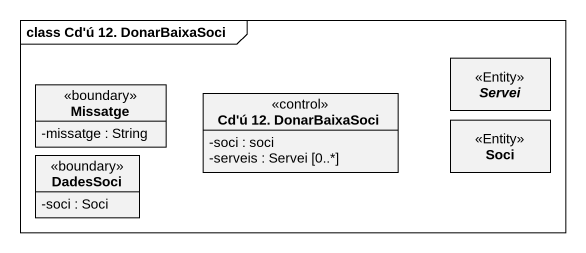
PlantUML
@startuml
mainframe class Cd'ú 12. DonarBaixaSoci
hide circle
hide empty members
skinparam classAttributeIconSize 0
class Missatge <<boundary>> {
  -missatge : String
}
abstract class Servei <<Entity>>
class "Cd'ú 12. DonarBaixaSoci" as Cd_ú_12_DonarBaixaSoci <<control>> {
  -soci : soci
  -serveis : Servei [0..*]
}
class Soci <<Entity>>
class DadesSoci <<boundary>> {
  -soci : Soci
}
@enduml
